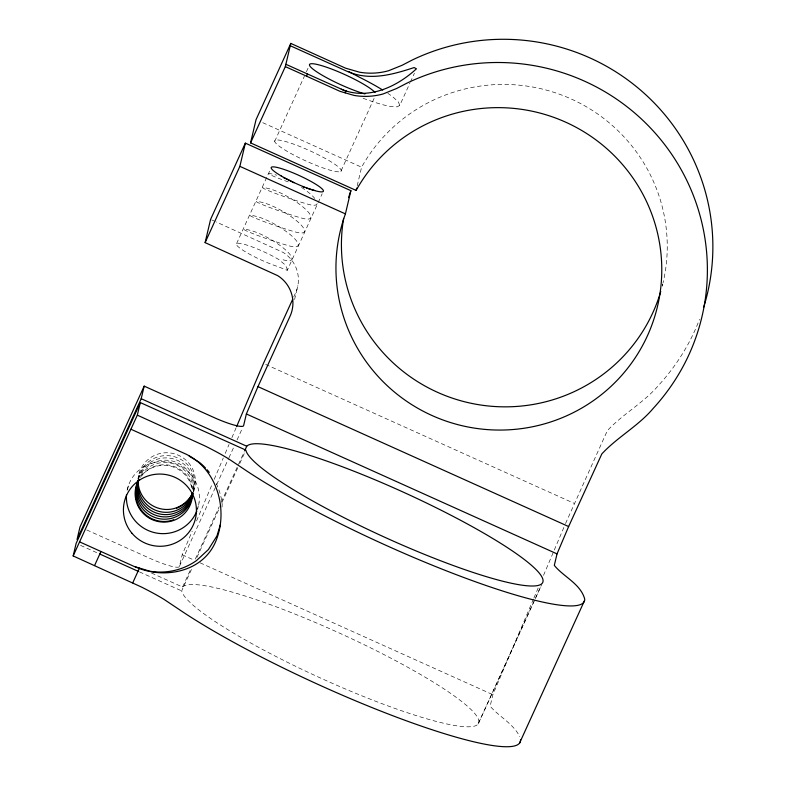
<?xml version="1.0" encoding="UTF-8"?>
<svg xmlns="http://www.w3.org/2000/svg" width="786" height="786" viewBox="0 0 786 786"><rect width="100%" height="100%" fill="white"/><g stroke="black" fill="none" stroke-linecap="round" stroke-linejoin="round"><path stroke-width="0.59" stroke-dasharray="3.93 2.95" d="M222.074 507.049L222.163 504.258A62.595 61.868 13.3 0 0 215.01 481.13M127.479 489.727L128.56 485.159M137.914 478.988L139.535 472.121M193.543 492.115C196.323 483.891 196.068 474.744 191.666 467.149A28.689 28.355 11.8 0 0 138.267 477.908M86.725 529.951L152.798 559.661A32.599 4.873 24.5 0 0 179.483 566.274L182.195 554.769L192.226 531.13M197.424 509.574L199.035 502.716M287.263 270.345L286.743 267.623L284.503 264.312L278.578 259.39A28.689 4.284 24.7 0 0 243.699 244.171A28.689 4.284 24.7 0 0 242.363 249.869A28.689 4.284 24.7 0 0 276.957 266.277L287.263 270.345L317.623 203.741M294.593 299.505L297.874 285.573M357.208 185.771L361.589 167.202A163.016 161.11 13.3 0 1 562.501 95.352A163.016 161.11 13.3 0 1 663.06 282.793M533.488 599.011L492.861 694.686L490.14 706.182C499.12 716.753 513.396 723.651 519.811 736.767M662.254 286.202L662.804 283.884A163.016 161.11 13.3 0 1 662.254 286.065M196.529 521L212.308 483.852M214.214 479.352L223.293 457.963M225.209 453.463L229.031 444.463M231.899 437.704L236.203 427.574M533.959 597.881L538.263 587.751M543.519 575.372L565.026 524.724M565.507 523.594L607.313 430.699C622.925 413.839 643.813 402.825 658.756 385.111C671.165 371.582 681.767 356.422 690.216 340.122A208.663 206.227 13.3 0 0 699.501 319.332M274.697 141.372L304.418 76.154M306.393 71.791L308.446 67.311M236.576 243.591L270.374 169.422M318.124 202.631L322.172 193.749M340.8 171.476A36.52 5.463 24.5 0 0 296.489 145.184A36.52 5.463 24.5 0 0 286.644 151.04A36.52 5.463 24.5 0 0 340.8 171.476L374.549 97.415M293.728 296.961L295.251 293.63A32.599 32.226 13.3 0 0 283.235 252.473L216.179 221.947M179.483 566.274L216.15 485.807M216.661 484.697L228.372 458.995M228.883 457.874L233.973 446.703M237.028 439.993L242.117 428.822M363.083 98.25A62.595 9.363 24.5 0 0 391.045 106.523L397.274 106.857L399.789 105.324L409.879 83.188M410.38 82.088L414.419 73.236M151.482 573.033L182.588 587.044L190.733 569.162M195.321 559.101L219.255 506.577M221.288 502.107L244.21 451.822M182.588 587.044A163.016 24.376 24.5 0 1 412.778 670.055A163.016 24.376 24.5 0 1 403.061 711.271A163.016 24.376 24.5 0 1 181.674 590.905L191.863 568.553M196.952 557.382L218.852 509.328M221.907 502.627L237.696 467.984M239.73 463.514L244.819 452.343M478.143 723.975L541.809 584.283M478.802 722.589L540.925 586.258M262.711 122.675L361.589 167.202M265.678 364.429L574.104 503.335M182.195 554.769L193.366 559.799M200.076 562.815L492.861 694.686M80.575 545.376L98.348 553.383M139.456 571.894L181.674 590.905M211.709 219.913L215.059 221.436M399.789 105.324L398.414 102.052L393.236 97.238A62.595 9.363 24.5 0 0 387.842 93.338M127.096 490.356A36.52 36.087 13.3 0 1 172.154 462.718A36.52 36.087 13.3 0 1 197.571 509.023M140.321 477.328A28.689 28.355 13.3 0 1 192.177 489.845M193.16 491.545A28.355 27.274 -2.8 0 0 186.007 463.19A28.355 27.274 -2.8 0 0 156.267 457.413A28.355 28.247 75.7 0 0 138.513 478.026M138.385 479.175A28.355 28.247 75.7 0 1 155.186 461.991A28.355 27.274 -2.8 0 1 193.307 491.122M193.042 489.992A28.355 27.274 -2.8 0 0 154.655 464.271A28.355 28.247 75.7 0 0 139.22 478.183M192.324 488.863A28.355 27.274 -2.8 0 0 154.115 466.56A28.355 28.247 75.7 0 0 140.458 477.397M193.553 490.533A28.355 27.274 -2.8 0 0 184.15 464.33A28.355 27.274 -2.8 0 0 155.726 459.702A28.355 28.247 75.7 0 0 138.395 478.586M283.098 259.802A28.355 6.809 30.3 0 0 286.202 250.488A28.355 6.809 30.3 0 0 251.432 230.681A28.355 1.592 18.8 0 0 251.491 233.059A28.355 1.592 18.8 0 0 289.405 245.939A28.355 6.809 30.3 0 0 292.52 236.625A28.355 6.809 30.3 0 0 257.759 216.808A28.355 1.592 18.8 0 0 257.808 219.196A28.355 1.592 18.8 0 0 295.733 232.076A28.355 6.809 30.3 0 0 298.837 222.752A28.355 6.809 30.3 0 0 264.076 202.945A28.355 1.592 18.8 0 0 264.125 205.323A28.355 1.592 18.8 0 0 302.05 218.203A28.355 6.809 30.3 0 0 305.165 208.889A28.355 6.809 30.3 0 0 270.394 189.072A28.355 1.592 18.8 0 0 270.443 191.46A28.355 1.592 18.8 0 0 308.367 204.34A28.355 6.809 30.3 0 0 317.171 203.564M288.256 181.92A28.355 1.592 18.8 0 1 276.721 175.199M301.51 187.353A28.355 6.809 30.3 0 1 314.822 198.475"/><path stroke-width="1.18" d="M520.529 739.754A208.663 31.204 24.5 0 1 392.076 715.457A208.663 31.204 24.5 0 1 179.041 609.405L164.107 599.433A65.503 9.796 24.5 0 0 141.077 586.857L73.167 555.948L76.134 543.372L140.301 402.57L245.841 450.103A163.016 24.376 24.5 0 0 467.228 570.469A163.016 24.376 24.5 0 0 476.945 529.253A163.016 24.376 24.5 0 0 246.755 446.232L141.215 398.699L144.172 386.132L216.965 418.859A32.599 4.873 24.5 0 0 243.65 425.472L246.362 413.967L257.965 386.633L289.769 316.846A32.599 32.226 13.3 0 0 277.763 275.68L205.117 242.619L210.589 219.402L245.35 143.14L350.89 190.674L345.418 213.88A163.016 161.11 13.3 0 0 519.575 428.861A163.016 161.11 13.3 0 0 633.526 178.825A163.016 161.11 13.3 0 0 356.107 190.418L250.567 142.885L256.04 119.669L290.8 43.407L345.555 68.166L359.605 72.214A65.503 64.737 13.3 0 0 388.608 70.73L402.108 65.277L412.345 59.972A208.663 206.227 13.3 0 1 639.549 89.25A208.663 206.227 13.3 0 1 703.735 307.08M73.167 555.948L137.334 415.146L140.301 402.57M205.117 242.619L239.868 166.347L245.35 143.14M250.567 142.885L285.328 66.614L290.8 43.407M137.334 415.146L205.244 446.055A65.503 9.796 24.5 0 1 228.274 458.631L243.208 468.603A208.663 31.204 24.5 0 0 456.244 574.654A208.663 31.204 24.5 0 0 584.696 598.952C580.461 583.723 563.434 576.767 554.307 565.38L557.028 553.884L568.632 526.541L601.84 453.905C617.452 437.055 638.34 426.032 653.284 408.317C665.693 394.798 676.294 379.628 684.744 363.338A208.663 206.227 13.3 0 0 647.3 124.699A208.663 206.227 13.3 0 0 406.863 83.188L396.635 88.484L383.126 93.947A65.503 64.737 13.3 0 1 354.132 95.43L340.073 91.373L306.717 76.252L307.267 73.923M345.182 92.846L345.761 90.419M356.107 190.418L356.657 188.09M220.326 524.822L216.975 535.865L208.388 549.561L196.5 560.585A62.595 61.868 13.3 0 1 149.89 571.216L134.259 566.49L79.583 541.868M236.684 426.454L263.448 363.417L292.726 299.171M144.172 386.132L80.005 526.934L77.038 539.501L141.215 398.699M94.556 565.576L100.972 551.497M132.726 582.878L139.436 568.16M192.629 492.989C188.974 501.055 181.242 506.98 172.625 508.915A28.689 28.355 11.8 0 1 138.11 480.275M244.711 450.702L246.755 446.232M519.566 743.094L584.568 600.524M341.262 89.221C367.819 100.549 396.822 86.932 416.433 68.804L414.124 67.567C391.428 74.955 368.713 81.42 345.634 70.681L290.25 45.726M135.005 566.716C163.095 579.596 202.336 572.562 215.551 541.888C228.726 510.979 217.693 469.419 186.253 454.259L130.918 429.225M346.695 91.54L285.868 64.295M285.328 66.614L306.717 76.252M239.868 166.347L345.418 213.88M257.965 386.633L568.632 526.541M246.362 413.967L557.028 553.884M99.458 553.884L138.346 571.393M348.974 71.713L359.615 77.313A62.595 9.363 24.5 0 1 382.743 90.056M189.2 456.165L199.477 462.414A62.595 61.868 13.3 0 1 205.47 467.965M196.824 511.038A36.52 36.087 13.3 0 1 126.507 494.62M192.472 493.392A28.689 28.355 13.3 0 1 156.561 521.147A28.689 28.355 13.3 0 1 139.024 479.313M207.052 469.704A62.595 61.868 13.3 0 1 209.282 472.396M660.761 291.488A163.016 161.11 13.3 0 1 468.181 402.638A163.016 161.11 13.3 0 1 343.62 218.41M348.562 197.63A163.016 161.11 13.3 0 1 350.89 190.674M364.93 93.937A36.52 5.463 24.5 0 1 314.675 70.406A36.52 5.463 24.5 0 1 329.521 68.274A36.52 5.463 24.5 0 1 375.03 92.483M137.992 481.543A28.355 28.247 75.7 0 0 175.917 510.605A28.355 27.274 -2.8 0 0 192.619 493.834M192.531 493.156A28.355 27.274 -2.8 0 1 176.457 508.316M137.658 482.064A28.355 28.247 75.7 0 0 175.376 512.894A28.355 27.274 -2.8 0 0 193.012 492.812M173.755 519.752A28.355 28.247 75.7 0 1 138.68 480.472M137.845 481.464A28.355 28.247 75.7 0 0 174.296 517.463A28.355 27.274 -2.8 0 0 192.423 493.991M137.432 482.594A28.355 28.247 75.7 0 0 174.836 515.174A28.355 27.274 -2.8 0 0 192.767 493.411M283.343 177.548A28.355 6.809 30.3 0 1 293.964 182.745M314.695 190.467A28.355 1.592 18.8 0 1 306.383 188.001M304.821 187.51A28.355 1.592 18.8 0 1 303.219 186.999M132.028 533.311A36.52 36.087 13.3 0 0 194.25 522.611A36.52 36.087 13.3 0 0 153.486 474.587A36.52 36.087 13.3 0 0 132.028 533.311M281.103 175.887A28.689 4.294 24.5 0 0 323.184 191.529A28.689 4.294 24.5 0 0 287.568 170.69A28.689 4.294 24.5 0 0 281.103 175.887"/></g></svg>
